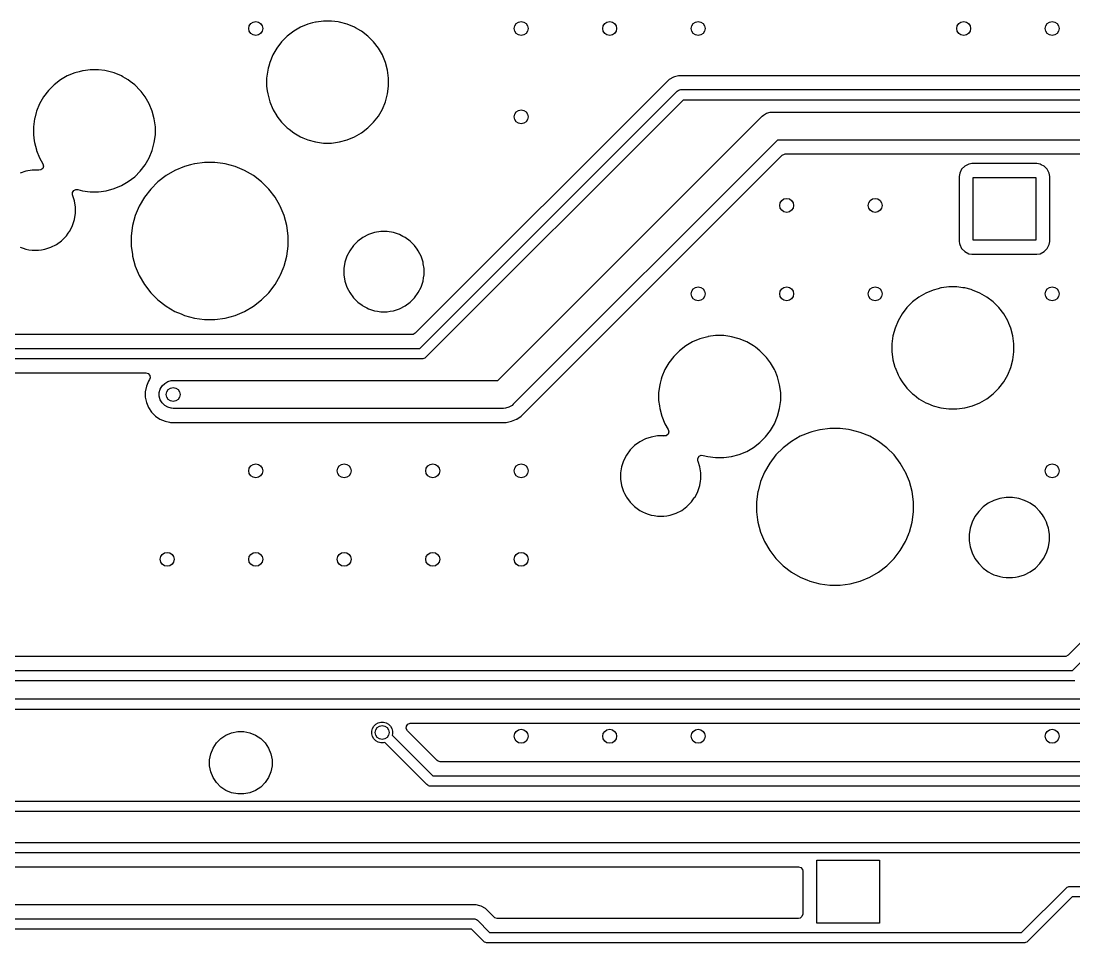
# Model space of a CAD drawing. Extents: x 2.6 to 14.2, y -9.4 to -3.8.
# Drawn here: x 5.118 to 6.308, y -7.464 to -6.422 of the extents above; entities that cross this region are included whole.
import ezdxf

# ---------------------------------------------------------------- set-up
doc = ezdxf.new("R2010")
doc.units = 0
doc.header["$MEASUREMENT"] = 0
doc.layers.add('BLACK', color=7, linetype='CONTINUOUS')

msp = doc.modelspace()

# ---------------------------------------------------------------- linework, layer by layer
at = {"layer": 'BLACK', "linetype": 'CONTINUOUS'}
for p, q in [((5.4473, -6.4243), (5.4422, -6.4257)), ((5.4509, -6.4233), (5.4473, -6.4243)), ((5.4514, -6.4233), (5.4509, -6.4233)), ((5.4599, -6.4222), (5.4514, -6.4233)), ((5.4689, -6.4222), (5.4599, -6.4222)), ((5.4599, -6.4222), (5.4599, -6.4222)), ((5.4764, -6.4231), (5.4689, -6.4222)), ((5.4689, -6.4222), (5.4689, -6.4222)), ((5.4779, -6.4233), (5.4764, -6.4231)), ((5.4866, -6.4257), (5.4779, -6.4233)), ((5.4261, -6.4337), (5.4189, -6.4392)), ((5.4339, -6.4291), (5.4261, -6.4337)), ((5.4422, -6.4257), (5.4339, -6.4291)), ((5.4339, -6.4291), (5.4339, -6.4291)), ((5.495, -6.4291), (5.4866, -6.4257)), ((5.4961, -6.4298), (5.495, -6.4291)), ((5.495, -6.4291), (5.495, -6.4291)), ((5.502, -6.4332), (5.4961, -6.4298)), ((5.5028, -6.4337), (5.502, -6.4332)), ((5.51, -6.4392), (5.5028, -6.4337)), ((5.4125, -6.4455), (5.407, -6.4527)), ((5.4189, -6.4392), (5.4125, -6.4455)), ((5.5163, -6.4455), (5.51, -6.4392)), ((5.51, -6.4392), (5.51, -6.4392)), ((5.5218, -6.4527), (5.5163, -6.4455)), ((5.5163, -6.4455), (5.5163, -6.4455)), ((5.4025, -6.4605), (5.399, -6.4689)), ((5.407, -6.4527), (5.4025, -6.4605)), ((5.4025, -6.4605), (5.4025, -6.4605)), ((5.5264, -6.4605), (5.5218, -6.4527)), ((5.5218, -6.4527), (5.5218, -6.4527)), ((5.5218, -6.4527), (5.5218, -6.4527)), ((5.5268, -6.4616), (5.5264, -6.4605)), ((5.5264, -6.4605), (5.5264, -6.4605)), ((5.5264, -6.4605), (5.5264, -6.4605)), ((5.399, -6.4689), (5.3979, -6.4731)), ((5.5298, -6.4689), (5.5268, -6.4616)), ((5.5322, -6.4776), (5.5298, -6.4689)), ((5.1703, -6.4842), (5.1625, -6.4887)), ((5.1787, -6.4807), (5.1703, -6.4842)), ((5.1703, -6.4842), (5.1703, -6.4842)), ((5.1837, -6.4794), (5.1787, -6.4807)), ((5.1874, -6.4784), (5.1837, -6.4794)), ((5.1881, -6.4783), (5.1874, -6.4784)), ((5.1963, -6.4772), (5.1881, -6.4783)), ((5.2054, -6.4772), (5.1963, -6.4772)), ((5.1963, -6.4772), (5.1963, -6.4772)), ((5.2127, -6.4782), (5.2054, -6.4772)), ((5.2054, -6.4772), (5.2054, -6.4772)), ((5.2143, -6.4784), (5.2127, -6.4782)), ((5.2203, -6.48), (5.2143, -6.4784)), ((5.2231, -6.4807), (5.2203, -6.48)), ((5.2314, -6.4842), (5.2231, -6.4807)), ((5.2329, -6.4851), (5.2314, -6.4842)), ((5.2314, -6.4842), (5.2314, -6.4842)), ((5.3967, -6.4776), (5.3955, -6.4866)), ((5.3973, -6.4755), (5.3967, -6.4776)), ((5.3967, -6.4776), (5.3967, -6.4776)), ((5.3979, -6.4731), (5.3973, -6.4755)), ((5.5333, -6.4866), (5.5322, -6.4776)), ((5.8608, -6.4839), (5.8565, -6.4851)), ((6.8428, -6.4839), (5.8608, -6.4839)), ((5.1553, -6.4942), (5.1489, -6.5006)), ((5.1625, -6.4887), (5.1553, -6.4942)), ((5.2355, -6.4866), (5.2329, -6.4851)), ((5.2389, -6.4885), (5.2355, -6.4866)), ((5.2392, -6.4887), (5.2389, -6.4885)), ((5.2413, -6.4903), (5.2392, -6.4887)), ((5.2464, -6.4942), (5.2413, -6.4903)), ((5.2528, -6.5006), (5.2464, -6.4942)), ((5.2464, -6.4942), (5.2464, -6.4942)), ((5.2464, -6.4942), (5.2464, -6.4942)), ((5.3955, -6.4866), (5.3955, -6.4956)), ((5.3955, -6.4956), (5.3962, -6.501)), ((5.5322, -6.5046), (5.5333, -6.4956)), ((5.5333, -6.4956), (5.5333, -6.4866)), ((5.8503, -6.4883), (5.5635, -6.7751)), ((5.8553, -6.4854), (5.8503, -6.4883)), ((5.8503, -6.4883), (5.8503, -6.4883)), ((5.8565, -6.4851), (5.8553, -6.4854)), ((5.8553, -6.4854), (5.8553, -6.4854)), ((5.8565, -6.4851), (5.8565, -6.4851)), ((5.1434, -6.5078), (5.1389, -6.5156)), ((5.1489, -6.5006), (5.1434, -6.5078)), ((5.2538, -6.5019), (5.2528, -6.5006)), ((5.2528, -6.5006), (5.2528, -6.5006)), ((5.2528, -6.5006), (5.2528, -6.5006)), ((5.2583, -6.5078), (5.2538, -6.5019)), ((5.2628, -6.5156), (5.2583, -6.5078)), ((5.2583, -6.5078), (5.2583, -6.5078)), ((5.2583, -6.5078), (5.2583, -6.5078)), ((5.3962, -6.501), (5.3967, -6.5046)), ((5.3967, -6.5046), (5.3987, -6.5121)), ((5.5298, -6.5133), (5.5322, -6.5046)), ((5.5686, -6.7923), (5.8595, -6.5014)), ((5.8595, -6.5014), (5.8604, -6.5007)), ((5.8604, -6.5007), (5.8621, -6.4999)), ((5.8621, -6.4999), (5.8625, -6.4998)), ((5.8625, -6.4998), (5.8636, -6.4997)), ((5.8636, -6.4997), (8.0053, -6.4997)), ((5.1389, -6.5156), (5.1355, -6.5239)), ((5.1389, -6.5156), (5.1389, -6.5156)), ((5.2663, -6.5239), (5.2628, -6.5156)), ((5.3987, -6.5121), (5.399, -6.5133)), ((5.399, -6.5133), (5.4025, -6.5216)), ((5.5264, -6.5216), (5.5298, -6.5133)), ((5.8661, -6.5115), (5.5752, -6.8024)), ((8.0077, -6.5115), (5.8661, -6.5115)), ((5.1334, -6.5318), (5.1331, -6.5327)), ((5.135, -6.5256), (5.1334, -6.5318)), ((5.1355, -6.5239), (5.135, -6.5256)), ((5.2686, -6.5327), (5.2663, -6.5239)), ((5.4025, -6.5216), (5.4025, -6.5216)), ((5.4025, -6.5216), (5.4029, -6.5224)), ((5.4029, -6.5224), (5.407, -6.5294)), ((5.407, -6.5294), (5.407, -6.5295)), ((5.407, -6.5295), (5.4125, -6.5366)), ((5.5163, -6.5366), (5.5218, -6.5295)), ((5.5218, -6.5295), (5.5264, -6.5216)), ((5.6567, -6.8284), (5.9554, -6.5297)), ((5.9554, -6.5297), (5.9569, -6.5284)), ((5.9569, -6.5284), (5.9605, -6.5263)), ((5.9605, -6.5263), (5.9645, -6.5252)), ((5.9645, -6.5252), (5.9665, -6.5251)), ((5.9665, -6.5251), (8.5727, -6.5251)), ((5.1331, -6.5327), (5.1319, -6.5416)), ((5.1319, -6.5416), (5.1319, -6.5507)), ((5.1331, -6.5327), (5.1331, -6.5327)), ((5.2698, -6.5416), (5.2686, -6.5327)), ((5.2698, -6.5507), (5.2698, -6.5416)), ((5.4125, -6.5366), (5.4125, -6.5366)), ((5.4125, -6.5366), (5.4189, -6.543)), ((5.4189, -6.543), (5.4189, -6.543)), ((5.4189, -6.543), (5.4189, -6.543)), ((5.4189, -6.543), (5.4209, -6.5445)), ((5.5028, -6.5485), (5.51, -6.543)), ((5.51, -6.543), (5.5163, -6.5366)), ((5.51, -6.543), (5.51, -6.543)), ((5.51, -6.543), (5.51, -6.543)), ((5.5163, -6.5366), (5.5163, -6.5366)), ((5.5163, -6.5366), (5.5163, -6.5366)), ((5.1319, -6.5507), (5.1329, -6.5577)), ((5.2686, -6.5596), (5.2698, -6.5507)), ((5.4209, -6.5445), (5.4261, -6.5485)), ((5.4261, -6.5485), (5.4261, -6.5485)), ((5.4261, -6.5485), (5.4261, -6.5485)), ((5.4261, -6.5485), (5.4339, -6.553)), ((5.4339, -6.553), (5.4339, -6.553)), ((5.4339, -6.553), (5.4339, -6.553)), ((5.4339, -6.553), (5.4365, -6.5541)), ((5.4365, -6.5541), (5.4422, -6.5565)), ((5.4866, -6.5565), (5.495, -6.553)), ((5.495, -6.553), (5.5028, -6.5485)), ((5.1329, -6.5577), (5.1331, -6.5596)), ((5.1331, -6.5596), (5.1353, -6.5677)), ((5.2663, -6.5683), (5.2686, -6.5596)), ((5.4422, -6.5565), (5.4509, -6.5588)), ((5.4509, -6.5588), (5.4599, -6.56)), ((5.4599, -6.56), (5.4599, -6.56)), ((5.4599, -6.56), (5.4689, -6.56)), ((5.4689, -6.56), (5.4779, -6.5588)), ((5.4689, -6.56), (5.4689, -6.56)), ((5.4779, -6.5588), (5.4866, -6.5565)), ((5.973, -6.5566), (5.6743, -6.8553)), ((8.5792, -6.5566), (5.973, -6.5566)), ((5.1353, -6.5677), (5.1355, -6.5683)), ((5.1355, -6.5683), (5.1389, -6.5767)), ((5.1389, -6.5767), (5.1389, -6.5767)), ((5.1389, -6.5767), (5.1428, -6.5834)), ((5.2583, -6.5845), (5.2628, -6.5767)), ((5.2628, -6.5767), (5.2663, -6.5683)), ((5.9541, -6.5978), (5.9781, -6.5738)), ((5.9781, -6.5738), (5.9806, -6.5725)), ((5.9806, -6.5725), (5.9816, -6.5724)), ((5.9816, -6.5724), (6.4453, -6.5724)), ((5.1307, -6.5907), (5.1236, -6.5918)), ((5.1378, -6.5907), (5.1307, -6.5907)), ((5.1307, -6.5907), (5.1307, -6.5907)), ((5.138, -6.5907), (5.1378, -6.5907)), ((5.1378, -6.5907), (5.1378, -6.5907)), ((5.1404, -6.5904), (5.138, -6.5906)), ((5.138, -6.5906), (5.138, -6.5907)), ((5.1425, -6.5887), (5.1404, -6.5904)), ((5.1434, -6.5861), (5.1425, -6.5887)), ((5.1428, -6.5834), (5.1434, -6.5861)), ((5.2528, -6.5917), (5.2583, -6.5845)), ((5.2919, -6.591), (5.2819, -6.5968)), ((5.3027, -6.5866), (5.2919, -6.591)), ((5.2919, -6.591), (5.2919, -6.591)), ((5.3095, -6.5848), (5.3027, -6.5866)), ((5.3027, -6.5866), (5.3027, -6.5866)), ((5.3139, -6.5836), (5.3095, -6.5848)), ((5.3144, -6.5835), (5.3139, -6.5836)), ((5.3254, -6.5821), (5.3144, -6.5835)), ((5.337, -6.5821), (5.3254, -6.5821)), ((5.3254, -6.5821), (5.3254, -6.5821)), ((5.3462, -6.5833), (5.337, -6.5821)), ((5.337, -6.5821), (5.337, -6.5821)), ((5.3485, -6.5836), (5.3462, -6.5833)), ((5.3598, -6.5866), (5.3485, -6.5836)), ((5.3705, -6.591), (5.3598, -6.5866)), ((5.3598, -6.5866), (5.3598, -6.5866)), ((5.3598, -6.5866), (5.3598, -6.5866)), ((5.3805, -6.5968), (5.3705, -6.591)), ((5.3705, -6.591), (5.3705, -6.591)), ((6.1809, -6.5897), (6.1787, -6.5941)), ((6.1845, -6.5861), (6.1809, -6.5897)), ((6.1809, -6.5897), (6.1809, -6.5897)), ((6.1889, -6.5839), (6.1845, -6.5861)), ((6.1845, -6.5861), (6.1845, -6.5861)), ((6.1845, -6.5861), (6.1845, -6.5861)), ((6.1894, -6.5838), (6.1889, -6.5839)), ((6.1926, -6.5833), (6.1894, -6.5838)), ((6.266, -6.5833), (6.1926, -6.5833)), ((6.2697, -6.5839), (6.266, -6.5833)), ((6.2709, -6.5845), (6.2697, -6.5839)), ((6.2741, -6.5861), (6.2709, -6.5845)), ((6.2776, -6.5897), (6.2741, -6.5861)), ((6.2741, -6.5861), (6.2741, -6.5861)), ((6.2741, -6.5861), (6.2741, -6.5861)), ((6.2799, -6.5941), (6.2776, -6.5897)), ((6.2776, -6.5897), (6.2776, -6.5897)), ((6.2776, -6.5897), (6.2776, -6.5897)), ((6.8595, -6.5807), (6.3012, -7.1389)), ((6.3063, -7.1561), (6.8819, -6.5806)), ((5.1236, -6.5918), (5.1169, -6.594)), ((5.2392, -6.6036), (5.2464, -6.5981)), ((5.2464, -6.5981), (5.2528, -6.5917)), ((5.2464, -6.5981), (5.2464, -6.5981)), ((5.2464, -6.5981), (5.2464, -6.5981)), ((5.2528, -6.5917), (5.2528, -6.5917)), ((5.2528, -6.5917), (5.2528, -6.5917)), ((5.2819, -6.5968), (5.2727, -6.6039)), ((5.3898, -6.6039), (5.3805, -6.5968)), ((5.6833, -6.8686), (5.9541, -6.5978)), ((6.1787, -6.5941), (6.1781, -6.5978)), ((6.1781, -6.5978), (6.1781, -6.6712)), ((6.1939, -6.6699), (6.1939, -6.599)), ((6.1939, -6.599), (6.2647, -6.599)), ((6.2647, -6.599), (6.2647, -6.6699)), ((6.2805, -6.5978), (6.2799, -6.5941)), ((6.2805, -6.6712), (6.2805, -6.5978)), ((5.1762, -6.616), (5.1776, -6.6136)), ((5.1776, -6.6136), (5.1801, -6.6124)), ((5.1801, -6.6124), (5.1822, -6.6125)), ((5.1822, -6.6125), (5.1874, -6.6139)), ((5.1874, -6.6139), (5.1963, -6.6151)), ((5.1963, -6.6151), (5.1963, -6.6151)), ((5.1963, -6.6151), (5.2054, -6.6151)), ((5.2054, -6.6151), (5.2143, -6.6139)), ((5.2054, -6.6151), (5.2054, -6.6151)), ((5.2143, -6.6139), (5.2231, -6.6115)), ((5.2231, -6.6115), (5.2314, -6.6081)), ((5.2314, -6.6081), (5.2392, -6.6036)), ((5.2645, -6.6121), (5.2574, -6.6213)), ((5.2727, -6.6039), (5.2645, -6.6121)), ((5.2645, -6.6121), (5.2645, -6.6121)), ((5.2727, -6.6039), (5.2727, -6.6039)), ((5.398, -6.6121), (5.3898, -6.6039)), ((5.3898, -6.6039), (5.3898, -6.6039)), ((5.405, -6.6213), (5.398, -6.6121)), ((5.398, -6.6121), (5.398, -6.6121)), ((5.1763, -6.6187), (5.1762, -6.616)), ((5.1784, -6.6253), (5.1763, -6.6187)), ((5.1795, -6.6324), (5.1784, -6.6253)), ((5.2574, -6.6213), (5.2516, -6.6314)), ((5.4105, -6.6308), (5.405, -6.6213)), ((5.1795, -6.6395), (5.1795, -6.6324)), ((5.2516, -6.6314), (5.2471, -6.6421)), ((5.2516, -6.6314), (5.2516, -6.6314)), ((5.4108, -6.6314), (5.4105, -6.6308)), ((5.4153, -6.6421), (5.4108, -6.6314)), ((5.1762, -6.6533), (5.1784, -6.6466)), ((5.1784, -6.6466), (5.1792, -6.6417)), ((5.1792, -6.6417), (5.1795, -6.6395)), ((5.2471, -6.6421), (5.2441, -6.6534)), ((5.2471, -6.6421), (5.2471, -6.6421)), ((5.4183, -6.6534), (5.4153, -6.6421)), ((5.1692, -6.6649), (5.1714, -6.6618)), ((5.1714, -6.6618), (5.1725, -6.6604)), ((5.1725, -6.6604), (5.173, -6.6597)), ((5.173, -6.6597), (5.1762, -6.6533)), ((5.2441, -6.6534), (5.2426, -6.6649)), ((5.2441, -6.6534), (5.2441, -6.6534)), ((5.4198, -6.6649), (5.4183, -6.6534)), ((5.5176, -6.6612), (5.5108, -6.6634)), ((5.5246, -6.6601), (5.5176, -6.6612)), ((5.5317, -6.6601), (5.5246, -6.6601)), ((5.5246, -6.6601), (5.5246, -6.6601)), ((5.5388, -6.6612), (5.5317, -6.6601)), ((5.5317, -6.6601), (5.5317, -6.6601)), ((5.5456, -6.6634), (5.5388, -6.6612)), ((5.1516, -6.6779), (5.158, -6.6747)), ((5.158, -6.6747), (5.1638, -6.6705)), ((5.1638, -6.6705), (5.1688, -6.6655)), ((5.1688, -6.6655), (5.1692, -6.6649)), ((5.1688, -6.6655), (5.1688, -6.6655)), ((5.1688, -6.6655), (5.1688, -6.6655)), ((5.2426, -6.6649), (5.2426, -6.6765)), ((5.4198, -6.6765), (5.4198, -6.6649)), ((5.4987, -6.6709), (5.4936, -6.6759)), ((5.5044, -6.6667), (5.4987, -6.6709)), ((5.4987, -6.6709), (5.4987, -6.6709)), ((5.5108, -6.6634), (5.5044, -6.6667)), ((5.5108, -6.6634), (5.5108, -6.6634)), ((5.5495, -6.6655), (5.5456, -6.6634)), ((5.5456, -6.6634), (5.5456, -6.6634)), ((5.5519, -6.6667), (5.5495, -6.6655)), ((5.5577, -6.6709), (5.5519, -6.6667)), ((5.5519, -6.6667), (5.5519, -6.6667)), ((5.5519, -6.6667), (5.5519, -6.6667)), ((5.5627, -6.6759), (5.5577, -6.6709)), ((5.5577, -6.6709), (5.5577, -6.6709)), ((6.1781, -6.6712), (6.1785, -6.6735)), ((6.1785, -6.6735), (6.1787, -6.6748)), ((6.2647, -6.6699), (6.1939, -6.6699)), ((6.2799, -6.6748), (6.2805, -6.6714)), ((6.2805, -6.6714), (6.2805, -6.6712)), ((5.1169, -6.6779), (5.1203, -6.679)), ((5.1203, -6.679), (5.1236, -6.6801)), ((5.1236, -6.6801), (5.1269, -6.6806)), ((5.1269, -6.6806), (5.1307, -6.6812)), ((5.1307, -6.6812), (5.1307, -6.6812)), ((5.1307, -6.6812), (5.1378, -6.6812)), ((5.1378, -6.6812), (5.1412, -6.6807)), ((5.1412, -6.6807), (5.1449, -6.6801)), ((5.1449, -6.6801), (5.1516, -6.6779)), ((5.2426, -6.6765), (5.2439, -6.6861)), ((5.2439, -6.6861), (5.2441, -6.688)), ((5.4183, -6.688), (5.4198, -6.6765)), ((5.4894, -6.6817), (5.4862, -6.688)), ((5.4936, -6.6759), (5.4894, -6.6817)), ((5.4936, -6.6759), (5.4936, -6.6759)), ((5.5656, -6.6798), (5.5627, -6.6759)), ((5.5627, -6.6759), (5.5627, -6.6759)), ((5.5669, -6.6817), (5.5656, -6.6798)), ((5.5687, -6.6851), (5.5669, -6.6817)), ((5.5702, -6.688), (5.5687, -6.6851)), ((6.1787, -6.6748), (6.1809, -6.6793)), ((6.1809, -6.6793), (6.1809, -6.6793)), ((6.1809, -6.6793), (6.1809, -6.6793)), ((6.1809, -6.6793), (6.1845, -6.6828)), ((6.1845, -6.6828), (6.1845, -6.6828)), ((6.1845, -6.6828), (6.1845, -6.6828)), ((6.1845, -6.6828), (6.1889, -6.6851)), ((6.1889, -6.6851), (6.1889, -6.6851)), ((6.1889, -6.6851), (6.1926, -6.6857)), ((6.1926, -6.6857), (6.1926, -6.6857)), ((6.1926, -6.6857), (6.266, -6.6857)), ((6.266, -6.6857), (6.2697, -6.6851)), ((6.2697, -6.6851), (6.2741, -6.6828)), ((6.2741, -6.6828), (6.2776, -6.6793)), ((6.2776, -6.6793), (6.2799, -6.6748)), ((6.2799, -6.6748), (6.2799, -6.6748)), ((6.2799, -6.6748), (6.2799, -6.6748)), ((5.2441, -6.688), (5.2471, -6.6992)), ((5.4153, -6.6992), (5.4183, -6.688)), ((5.484, -6.6948), (5.4829, -6.7018)), ((5.4862, -6.688), (5.484, -6.6948)), ((5.4862, -6.688), (5.4862, -6.688)), ((5.5724, -6.6948), (5.5702, -6.688)), ((5.5702, -6.688), (5.5702, -6.688)), ((5.5726, -6.6965), (5.5724, -6.6948)), ((5.5735, -6.7018), (5.5726, -6.6965)), ((5.2471, -6.6992), (5.2471, -6.6992)), ((5.2471, -6.6992), (5.2516, -6.7099)), ((5.2516, -6.7099), (5.2516, -6.7099)), ((5.2516, -6.7099), (5.2574, -6.72)), ((5.405, -6.72), (5.4108, -6.7099)), ((5.4108, -6.7099), (5.4113, -6.709)), ((5.4113, -6.709), (5.4142, -6.7018)), ((5.4142, -6.7018), (5.4151, -6.6998)), ((5.4151, -6.6998), (5.4153, -6.6992)), ((5.4151, -6.6998), (5.4151, -6.6998)), ((5.4153, -6.6992), (5.4153, -6.6992)), ((5.4153, -6.6992), (5.4153, -6.6992)), ((5.4829, -6.7018), (5.4829, -6.709)), ((5.4829, -6.709), (5.484, -6.716)), ((5.5729, -6.7124), (5.5735, -6.709)), ((5.5735, -6.709), (5.5735, -6.7018)), ((5.2574, -6.72), (5.2645, -6.7292)), ((5.398, -6.7292), (5.405, -6.72)), ((5.484, -6.716), (5.4862, -6.7228)), ((5.5702, -6.7228), (5.5724, -6.716)), ((5.5724, -6.716), (5.5729, -6.7124)), ((5.2645, -6.7292), (5.2645, -6.7292)), ((5.2645, -6.7292), (5.2727, -6.7374)), ((5.3898, -6.7374), (5.398, -6.7292)), ((5.4862, -6.7228), (5.4862, -6.7228)), ((5.4862, -6.7228), (5.488, -6.7263)), ((5.488, -6.7263), (5.4894, -6.729)), ((5.4894, -6.729), (5.4894, -6.7291)), ((5.4894, -6.7291), (5.4936, -6.7349)), ((5.5627, -6.7349), (5.5669, -6.7291)), ((5.5669, -6.7291), (5.5702, -6.7228)), ((6.1326, -6.7341), (6.1255, -6.7396)), ((6.1405, -6.7296), (6.1326, -6.7341)), ((6.1488, -6.7262), (6.1405, -6.7296)), ((6.1405, -6.7296), (6.1405, -6.7296)), ((6.1542, -6.7247), (6.1488, -6.7262)), ((6.1575, -6.7238), (6.1542, -6.7247)), ((6.158, -6.7238), (6.1575, -6.7238)), ((6.1665, -6.7227), (6.158, -6.7238)), ((6.1755, -6.7227), (6.1665, -6.7227)), ((6.1665, -6.7227), (6.1665, -6.7227)), ((6.1821, -6.7235), (6.1755, -6.7227)), ((6.1755, -6.7227), (6.1755, -6.7227)), ((6.1845, -6.7238), (6.1821, -6.7235)), ((6.1915, -6.7257), (6.1845, -6.7238)), ((6.1932, -6.7262), (6.1915, -6.7257)), ((6.2016, -6.7296), (6.1932, -6.7262)), ((6.2094, -6.7341), (6.2016, -6.7296)), ((6.2016, -6.7296), (6.2016, -6.7296)), ((6.2165, -6.7396), (6.2094, -6.7341)), ((5.2727, -6.7374), (5.2727, -6.7374)), ((5.2727, -6.7374), (5.2819, -6.7445)), ((5.2819, -6.7445), (5.2919, -6.7503)), ((5.3705, -6.7503), (5.3805, -6.7445)), ((5.3805, -6.7445), (5.3898, -6.7374)), ((5.4936, -6.7349), (5.4936, -6.7349)), ((5.4936, -6.7349), (5.4987, -6.74)), ((5.4987, -6.74), (5.4987, -6.74)), ((5.4987, -6.74), (5.5034, -6.7434)), ((5.5034, -6.7434), (5.5044, -6.7441)), ((5.5044, -6.7441), (5.5086, -6.7463)), ((5.5456, -6.7474), (5.5519, -6.7441)), ((5.5519, -6.7441), (5.5577, -6.74)), ((5.5577, -6.74), (5.5627, -6.7349)), ((6.1191, -6.746), (6.1136, -6.7532)), ((6.1255, -6.7396), (6.1191, -6.746)), ((6.2229, -6.746), (6.2165, -6.7396)), ((6.2165, -6.7396), (6.2165, -6.7396)), ((6.2284, -6.7532), (6.2229, -6.746)), ((6.2229, -6.746), (6.2229, -6.746)), ((5.2919, -6.7503), (5.2919, -6.7503)), ((5.2919, -6.7503), (5.2919, -6.7503)), ((5.2919, -6.7503), (5.2989, -6.7532)), ((5.2989, -6.7532), (5.3018, -6.7544)), ((5.3018, -6.7544), (5.3027, -6.7548)), ((5.3027, -6.7548), (5.3139, -6.7578)), ((5.3139, -6.7578), (5.3254, -6.7593)), ((5.337, -6.7593), (5.3485, -6.7578)), ((5.3485, -6.7578), (5.3598, -6.7548)), ((5.3598, -6.7548), (5.3705, -6.7503)), ((5.5086, -6.7463), (5.5108, -6.7474)), ((5.5108, -6.7474), (5.5108, -6.7474)), ((5.5108, -6.7474), (5.5142, -6.7485)), ((5.5142, -6.7485), (5.5176, -6.7496)), ((5.5176, -6.7496), (5.5208, -6.7501)), ((5.5208, -6.7501), (5.5246, -6.7507)), ((5.5246, -6.7507), (5.5246, -6.7507)), ((5.5246, -6.7507), (5.5317, -6.7507)), ((5.5317, -6.7507), (5.5352, -6.7502)), ((5.5352, -6.7502), (5.5388, -6.7496)), ((5.5388, -6.7496), (5.5456, -6.7474)), ((6.1136, -6.7532), (6.1091, -6.761)), ((6.233, -6.761), (6.2284, -6.7532)), ((6.2284, -6.7532), (6.2284, -6.7532)), ((6.2284, -6.7532), (6.2284, -6.7532)), ((5.3254, -6.7593), (5.3254, -6.7593)), ((5.3254, -6.7593), (5.337, -6.7593)), ((5.337, -6.7593), (5.337, -6.7593)), ((6.1056, -6.7694), (6.1033, -6.7781)), ((6.1091, -6.761), (6.1056, -6.7694)), ((6.1091, -6.761), (6.1091, -6.761)), ((6.2341, -6.7639), (6.233, -6.761)), ((6.233, -6.761), (6.233, -6.761)), ((6.233, -6.761), (6.233, -6.761)), ((6.2364, -6.7694), (6.2341, -6.7639)), ((6.2387, -6.7781), (6.2364, -6.7694)), ((5.5601, -6.7765), (4.7306, -6.7765)), ((5.5611, -6.7764), (5.5601, -6.7765)), ((5.5635, -6.7751), (5.5611, -6.7764)), ((5.8852, -6.7812), (5.8769, -6.7847)), ((5.891, -6.7797), (5.8852, -6.7812)), ((5.894, -6.7789), (5.891, -6.7797)), ((5.8944, -6.7788), (5.894, -6.7789)), ((5.9029, -6.7777), (5.8944, -6.7788)), ((5.912, -6.7777), (5.9029, -6.7777)), ((5.9029, -6.7777), (5.9029, -6.7777)), ((5.9191, -6.7787), (5.912, -6.7777)), ((5.912, -6.7777), (5.912, -6.7777)), ((5.9209, -6.7789), (5.9191, -6.7787)), ((5.9281, -6.7808), (5.9209, -6.7789)), ((5.9296, -6.7812), (5.9281, -6.7808)), ((5.938, -6.7847), (5.9296, -6.7812)), ((6.1033, -6.7781), (6.1021, -6.7871)), ((6.1033, -6.7781), (6.1033, -6.7781)), ((6.2399, -6.7871), (6.2387, -6.7781)), ((4.7334, -6.7923), (5.5686, -6.7923)), ((5.8691, -6.7892), (5.8619, -6.7947)), ((5.8769, -6.7847), (5.8691, -6.7892)), ((5.8769, -6.7847), (5.8769, -6.7847)), ((5.938, -6.7847), (5.938, -6.7847)), ((5.9421, -6.7871), (5.938, -6.7847)), ((5.9458, -6.7892), (5.9421, -6.7871)), ((5.9478, -6.7908), (5.9458, -6.7892)), ((5.953, -6.7947), (5.9478, -6.7908)), ((6.1021, -6.7871), (6.1021, -6.7961)), ((6.2399, -6.7961), (6.2399, -6.7871)), ((5.5711, -6.8041), (4.7359, -6.8041)), ((5.5722, -6.804), (5.5711, -6.8041)), ((5.5731, -6.8036), (5.5722, -6.804)), ((5.5743, -6.8031), (5.5731, -6.8036)), ((5.5752, -6.8024), (5.5743, -6.8031)), ((5.8555, -6.8011), (5.85, -6.8083)), ((5.8619, -6.7947), (5.8555, -6.8011)), ((5.9594, -6.8011), (5.953, -6.7947)), ((5.953, -6.7947), (5.953, -6.7947)), ((5.953, -6.7947), (5.953, -6.7947)), ((5.9603, -6.8024), (5.9594, -6.8011)), ((5.9594, -6.8011), (5.9594, -6.8011)), ((5.9594, -6.8011), (5.9594, -6.8011)), ((5.9649, -6.8083), (5.9603, -6.8024)), ((6.1021, -6.7961), (6.1024, -6.7986)), ((6.1024, -6.7986), (6.1033, -6.805)), ((6.1033, -6.805), (6.1055, -6.8132)), ((6.2364, -6.8138), (6.2387, -6.805)), ((6.2387, -6.805), (6.2399, -6.7961)), ((5.8455, -6.8161), (5.842, -6.8244)), ((5.85, -6.8083), (5.8455, -6.8161)), ((5.8455, -6.8161), (5.8455, -6.8161)), ((5.9694, -6.8161), (5.9649, -6.8083)), ((5.9649, -6.8083), (5.9649, -6.8083)), ((5.9649, -6.8083), (5.9649, -6.8083)), ((5.97, -6.8176), (5.9694, -6.8161)), ((5.9694, -6.8161), (5.9694, -6.8161)), ((5.9694, -6.8161), (5.9694, -6.8161)), ((6.1055, -6.8132), (6.1056, -6.8138)), ((6.1056, -6.8138), (6.1091, -6.8221)), ((6.233, -6.8221), (6.2364, -6.8138)), ((4.7444, -6.8199), (5.2591, -6.8199)), ((5.2591, -6.8199), (5.2617, -6.8206)), ((5.2619, -6.8292), (5.2596, -6.835)), ((5.2617, -6.8206), (5.2635, -6.8227)), ((5.2631, -6.8274), (5.2619, -6.8292)), ((5.2619, -6.8292), (5.2619, -6.8292)), ((5.2639, -6.8254), (5.2631, -6.8274)), ((5.2635, -6.8227), (5.2639, -6.8254)), ((5.2838, -6.8296), (5.2878, -6.8285)), ((5.2878, -6.8285), (5.2899, -6.8284)), ((5.2899, -6.8284), (5.6567, -6.8284)), ((5.8414, -6.8269), (5.8401, -6.8316)), ((5.842, -6.8244), (5.8414, -6.8269)), ((5.9728, -6.8244), (5.97, -6.8176)), ((5.9752, -6.8332), (5.9728, -6.8244)), ((6.1091, -6.8221), (6.1091, -6.8221)), ((6.1091, -6.8221), (6.1112, -6.8258)), ((6.1112, -6.8258), (6.113, -6.8289)), ((6.113, -6.8289), (6.1136, -6.8299)), ((6.2284, -6.8299), (6.233, -6.8221)), ((5.2596, -6.835), (5.2583, -6.8411)), ((5.2583, -6.8411), (5.2583, -6.8473)), ((5.2596, -6.835), (5.2596, -6.835)), ((5.2742, -6.8421), (5.2753, -6.8381)), ((5.2753, -6.8381), (5.2774, -6.8346)), ((5.2774, -6.8346), (5.2803, -6.8317)), ((5.2803, -6.8317), (5.2838, -6.8296)), ((5.8397, -6.8332), (5.8385, -6.8421)), ((5.8401, -6.8316), (5.8397, -6.8332)), ((5.8397, -6.8332), (5.8397, -6.8332)), ((5.9764, -6.8421), (5.9752, -6.8332)), ((6.1136, -6.8299), (6.1191, -6.8371)), ((6.1191, -6.8371), (6.1191, -6.8371)), ((6.1191, -6.8371), (6.1255, -6.8435)), ((6.2165, -6.8435), (6.2229, -6.8371)), ((6.2229, -6.8371), (6.2284, -6.8299)), ((6.2229, -6.8371), (6.2229, -6.8371)), ((6.2229, -6.8371), (6.2229, -6.8371)), ((5.2583, -6.8473), (5.2596, -6.8534)), ((5.2741, -6.8442), (5.2742, -6.8421)), ((5.2742, -6.8462), (5.2741, -6.8442)), ((5.2741, -6.8442), (5.2741, -6.8442)), ((5.2753, -6.8502), (5.2742, -6.8462)), ((5.2774, -6.8537), (5.2753, -6.8502)), ((5.8385, -6.8421), (5.8385, -6.8512)), ((5.8385, -6.8512), (5.8393, -6.8572)), ((5.9752, -6.8601), (5.9764, -6.8512)), ((5.9764, -6.8512), (5.9764, -6.8421)), ((6.1255, -6.8435), (6.1255, -6.8435)), ((6.1255, -6.8435), (6.1255, -6.8435)), ((6.1255, -6.8435), (6.1272, -6.8448)), ((6.1272, -6.8448), (6.1326, -6.849)), ((6.1326, -6.849), (6.1326, -6.849)), ((6.1326, -6.849), (6.1326, -6.849)), ((6.1326, -6.849), (6.1405, -6.8535)), ((6.2016, -6.8535), (6.2094, -6.849)), ((6.2094, -6.849), (6.2165, -6.8435)), ((6.2165, -6.8435), (6.2165, -6.8435)), ((6.2165, -6.8435), (6.2165, -6.8435)), ((5.2596, -6.8534), (5.2596, -6.8534)), ((5.2596, -6.8534), (5.2619, -6.8591)), ((5.2619, -6.8591), (5.2619, -6.8591)), ((5.2619, -6.8591), (5.2654, -6.8643)), ((5.2654, -6.8643), (5.2654, -6.8643)), ((5.2654, -6.8643), (5.2698, -6.8686)), ((5.2803, -6.8567), (5.2774, -6.8537)), ((5.2838, -6.8587), (5.2803, -6.8567)), ((5.2878, -6.8598), (5.2838, -6.8587)), ((5.2879, -6.8598), (5.2878, -6.8598)), ((5.2899, -6.8599), (5.2879, -6.8598)), ((5.6632, -6.8599), (5.2899, -6.8599)), ((5.6653, -6.8598), (5.6632, -6.8599)), ((5.6692, -6.8587), (5.6653, -6.8598)), ((5.6728, -6.8567), (5.6692, -6.8587)), ((5.6743, -6.8553), (5.6728, -6.8567)), ((5.8393, -6.8572), (5.8397, -6.8601)), ((5.8397, -6.8601), (5.842, -6.8686)), ((5.9728, -6.8688), (5.9752, -6.8601)), ((6.1405, -6.8535), (6.1405, -6.8535)), ((6.1405, -6.8535), (6.1405, -6.8535)), ((6.1405, -6.8535), (6.1428, -6.8545)), ((6.1428, -6.8545), (6.1488, -6.857)), ((6.1488, -6.857), (6.1575, -6.8593)), ((6.1575, -6.8593), (6.1665, -6.8605)), ((6.1665, -6.8605), (6.1665, -6.8605)), ((6.1665, -6.8605), (6.1755, -6.8605)), ((6.1755, -6.8605), (6.1845, -6.8593)), ((6.1755, -6.8605), (6.1755, -6.8605)), ((6.1845, -6.8593), (6.1932, -6.857)), ((6.1932, -6.857), (6.2016, -6.8535)), ((5.2698, -6.8686), (5.2698, -6.8686)), ((5.2698, -6.8686), (5.2749, -6.8721)), ((5.2749, -6.8721), (5.2749, -6.8721)), ((5.2749, -6.8721), (5.2807, -6.8745)), ((5.2807, -6.8745), (5.2807, -6.8745)), ((5.2807, -6.8745), (5.2856, -6.8754)), ((5.2856, -6.8754), (5.2868, -6.8757)), ((5.2868, -6.8757), (5.2868, -6.8757)), ((5.2868, -6.8757), (5.2868, -6.8757)), ((5.2868, -6.8757), (5.2932, -6.8757)), ((5.2932, -6.8757), (5.2932, -6.8757)), ((5.2932, -6.8757), (5.6663, -6.8757)), ((5.6663, -6.8757), (5.6724, -6.8745)), ((5.6663, -6.8757), (5.6663, -6.8757)), ((5.6724, -6.8745), (5.678, -6.8721)), ((5.678, -6.8721), (5.6781, -6.8721)), ((5.6781, -6.8721), (5.6833, -6.8686)), ((5.6781, -6.8721), (5.6781, -6.8721)), ((5.6781, -6.8721), (5.6781, -6.8721)), ((5.842, -6.8686), (5.842, -6.8688)), ((5.842, -6.8688), (5.8455, -6.8772)), ((5.9694, -6.8772), (5.9728, -6.8688)), ((5.8455, -6.8772), (5.8455, -6.8772)), ((5.8455, -6.8772), (5.8494, -6.8839)), ((5.85, -6.8865), (5.8491, -6.8891)), ((5.8494, -6.8839), (5.85, -6.8865)), ((5.9594, -6.8922), (5.9649, -6.885)), ((5.9649, -6.885), (5.9694, -6.8772)), ((6.0093, -6.8871), (5.9985, -6.8915)), ((6.0117, -6.8864), (6.0093, -6.8871)), ((6.0093, -6.8871), (6.0093, -6.8871)), ((6.0205, -6.8841), (6.0117, -6.8864)), ((6.021, -6.884), (6.0205, -6.8841)), ((6.032, -6.8826), (6.021, -6.884)), ((6.0436, -6.8826), (6.032, -6.8826)), ((6.032, -6.8826), (6.032, -6.8826)), ((6.0532, -6.8838), (6.0436, -6.8826)), ((6.0436, -6.8826), (6.0436, -6.8826)), ((6.0551, -6.8841), (6.0532, -6.8838)), ((6.0663, -6.8871), (6.0551, -6.8841)), ((6.0771, -6.8915), (6.0663, -6.8871)), ((6.0663, -6.8871), (6.0663, -6.8871)), ((6.0663, -6.8871), (6.0663, -6.8871)), ((5.8171, -6.8977), (5.8113, -6.9019)), ((5.8235, -6.8945), (5.8171, -6.8977)), ((5.8302, -6.8923), (5.8235, -6.8945)), ((5.8235, -6.8945), (5.8235, -6.8945)), ((5.8373, -6.8911), (5.8302, -6.8923)), ((5.8444, -6.8911), (5.8373, -6.8911)), ((5.8373, -6.8911), (5.8373, -6.8911)), ((5.8446, -6.8912), (5.8444, -6.8911)), ((5.8444, -6.8911), (5.8444, -6.8911)), ((5.8469, -6.8908), (5.8446, -6.8911)), ((5.8446, -6.8911), (5.8446, -6.8912)), ((5.8491, -6.8891), (5.8469, -6.8908)), ((5.9458, -6.9041), (5.953, -6.8986)), ((5.953, -6.8986), (5.9594, -6.8922)), ((5.953, -6.8986), (5.953, -6.8986)), ((5.953, -6.8986), (5.953, -6.8986)), ((5.9594, -6.8922), (5.9594, -6.8922)), ((5.9594, -6.8922), (5.9594, -6.8922)), ((5.9885, -6.8973), (5.9793, -6.9044)), ((5.9985, -6.8915), (5.9885, -6.8973)), ((5.9985, -6.8915), (5.9985, -6.8915)), ((6.0871, -6.8973), (6.0771, -6.8915)), ((6.0771, -6.8915), (6.0771, -6.8915)), ((6.0963, -6.9044), (6.0871, -6.8973)), ((5.8063, -6.9069), (5.8021, -6.9127)), ((5.8113, -6.9019), (5.8063, -6.9069)), ((5.8063, -6.9069), (5.8063, -6.9069)), ((5.8113, -6.9019), (5.8113, -6.9019)), ((5.9209, -6.9144), (5.9296, -6.912)), ((5.9296, -6.912), (5.938, -6.9086)), ((5.938, -6.9086), (5.9458, -6.9041)), ((5.971, -6.9126), (5.964, -6.9218)), ((5.9793, -6.9044), (5.971, -6.9126)), ((5.971, -6.9126), (5.971, -6.9126)), ((5.9793, -6.9044), (5.9793, -6.9044)), ((6.1046, -6.9126), (6.0963, -6.9044)), ((6.0963, -6.9044), (6.0963, -6.9044)), ((6.1116, -6.9218), (6.1046, -6.9126)), ((6.1046, -6.9126), (6.1046, -6.9126)), ((5.7989, -6.9191), (5.7967, -6.9258)), ((5.8021, -6.9127), (5.7989, -6.9191)), ((5.7989, -6.9191), (5.7989, -6.9191)), ((5.8828, -6.9165), (5.8842, -6.9141)), ((5.8829, -6.9192), (5.8828, -6.9165)), ((5.8831, -6.9199), (5.8829, -6.9192)), ((5.885, -6.9258), (5.8831, -6.9199)), ((5.8842, -6.9141), (5.8867, -6.9129)), ((5.8867, -6.9129), (5.8888, -6.913)), ((5.8888, -6.913), (5.894, -6.9144)), ((5.894, -6.9144), (5.9029, -6.9156)), ((5.9029, -6.9156), (5.9029, -6.9156)), ((5.9029, -6.9156), (5.912, -6.9156)), ((5.912, -6.9156), (5.9209, -6.9144)), ((5.912, -6.9156), (5.912, -6.9156)), ((5.964, -6.9218), (5.9582, -6.9319)), ((6.1172, -6.9315), (6.1116, -6.9218)), ((5.7967, -6.9258), (5.7955, -6.9329)), ((5.7955, -6.9329), (5.7955, -6.94)), ((5.8861, -6.9329), (5.885, -6.9258)), ((5.8861, -6.94), (5.8861, -6.9329)), ((5.9582, -6.9319), (5.9537, -6.9426)), ((5.9582, -6.9319), (5.9582, -6.9319)), ((6.1174, -6.9319), (6.1172, -6.9315)), ((6.1219, -6.9426), (6.1174, -6.9319)), ((5.7955, -6.94), (5.7967, -6.947)), ((5.7967, -6.947), (5.7989, -6.9538)), ((5.8828, -6.9538), (5.885, -6.947)), ((5.885, -6.947), (5.8858, -6.9423)), ((5.8858, -6.9423), (5.8861, -6.94)), ((5.9537, -6.9426), (5.9508, -6.9535)), ((5.9537, -6.9426), (5.9537, -6.9426)), ((6.1249, -6.9538), (6.1219, -6.9426)), ((5.7989, -6.9538), (5.7989, -6.9538)), ((5.7989, -6.9538), (5.8, -6.9561)), ((5.8, -6.9561), (5.8017, -6.9594)), ((5.8017, -6.9594), (5.8021, -6.9602)), ((5.8021, -6.9602), (5.8063, -6.9659)), ((5.8792, -6.9606), (5.8796, -6.9602)), ((5.8796, -6.9602), (5.8828, -6.9538)), ((5.9507, -6.9538), (5.9492, -6.9654)), ((5.9508, -6.9535), (5.9507, -6.9538)), ((5.9507, -6.9538), (5.9507, -6.9538)), ((6.1264, -6.9654), (6.1249, -6.9538)), ((5.8063, -6.9659), (5.8063, -6.9659)), ((5.8063, -6.9659), (5.8113, -6.971)), ((5.8113, -6.971), (5.8113, -6.971)), ((5.8113, -6.971), (5.8159, -6.9743)), ((5.8646, -6.9752), (5.8703, -6.971)), ((5.8703, -6.971), (5.8754, -6.9659)), ((5.8754, -6.9659), (5.8758, -6.9654)), ((5.8754, -6.9659), (5.8754, -6.9659)), ((5.8754, -6.9659), (5.8754, -6.9659)), ((5.8758, -6.9654), (5.878, -6.9623)), ((5.878, -6.9623), (5.8792, -6.9606)), ((5.9492, -6.9654), (5.9492, -6.977)), ((6.1264, -6.977), (6.1264, -6.9654)), ((6.2053, -6.9713), (6.2002, -6.9764)), ((6.211, -6.9672), (6.2053, -6.9713)), ((6.2053, -6.9713), (6.2053, -6.9713)), ((6.2174, -6.9639), (6.211, -6.9672)), ((6.2242, -6.9617), (6.2174, -6.9639)), ((6.2174, -6.9639), (6.2174, -6.9639)), ((6.2312, -6.9606), (6.2242, -6.9617)), ((6.2383, -6.9606), (6.2312, -6.9606)), ((6.2312, -6.9606), (6.2312, -6.9606)), ((6.2454, -6.9617), (6.2383, -6.9606)), ((6.2383, -6.9606), (6.2383, -6.9606)), ((6.2521, -6.9639), (6.2454, -6.9617)), ((6.2559, -6.9659), (6.2521, -6.9639)), ((6.2521, -6.9639), (6.2521, -6.9639)), ((6.2585, -6.9672), (6.2559, -6.9659)), ((6.2643, -6.9713), (6.2585, -6.9672)), ((6.2585, -6.9672), (6.2585, -6.9672)), ((6.2585, -6.9672), (6.2585, -6.9672)), ((6.2693, -6.9764), (6.2643, -6.9713)), ((6.2643, -6.9713), (6.2643, -6.9713)), ((5.8159, -6.9743), (5.8171, -6.9752)), ((5.8171, -6.9752), (5.8201, -6.9767)), ((5.8201, -6.9767), (5.8235, -6.9784)), ((5.8235, -6.9784), (5.8235, -6.9784)), ((5.8235, -6.9784), (5.8266, -6.9794)), ((5.8266, -6.9794), (5.8302, -6.9806)), ((5.8302, -6.9806), (5.8335, -6.9811)), ((5.8335, -6.9811), (5.8373, -6.9817)), ((5.8373, -6.9817), (5.8373, -6.9817)), ((5.8373, -6.9817), (5.8444, -6.9817)), ((5.8444, -6.9817), (5.8478, -6.9812)), ((5.8478, -6.9812), (5.8514, -6.9806)), ((5.8514, -6.9806), (5.8582, -6.9784)), ((5.8582, -6.9784), (5.8646, -6.9752)), ((5.9492, -6.977), (5.9504, -6.986)), ((6.1249, -6.9885), (6.1264, -6.977)), ((6.196, -6.9822), (6.1928, -6.9885)), ((6.2002, -6.9764), (6.196, -6.9822)), ((6.2002, -6.9764), (6.2002, -6.9764)), ((6.2721, -6.9803), (6.2693, -6.9764)), ((6.2693, -6.9764), (6.2693, -6.9764)), ((6.2735, -6.9822), (6.2721, -6.9803)), ((6.2752, -6.9854), (6.2735, -6.9822)), ((5.9504, -6.986), (5.9507, -6.9885)), ((5.9507, -6.9885), (5.9537, -6.9997)), ((6.1219, -6.9997), (6.1249, -6.9885)), ((6.1906, -6.9953), (6.1895, -7.0023)), ((6.1928, -6.9885), (6.1906, -6.9953)), ((6.1928, -6.9885), (6.1928, -6.9885)), ((6.2767, -6.9885), (6.2752, -6.9854)), ((6.2776, -6.9913), (6.2767, -6.9885)), ((6.2767, -6.9885), (6.2767, -6.9885)), ((6.2789, -6.9953), (6.2776, -6.9913)), ((6.2793, -6.9975), (6.2789, -6.9953)), ((5.9537, -6.9997), (5.9537, -6.9997)), ((5.9537, -6.9997), (5.9582, -7.0104)), ((6.1177, -7.0098), (6.1208, -7.0023)), ((6.1208, -7.0023), (6.1216, -7.0003)), ((6.1216, -7.0003), (6.1217, -7.0002)), ((6.1216, -7.0003), (6.1216, -7.0003)), ((6.1217, -7.0002), (6.1219, -6.9997)), ((6.1895, -7.0023), (6.1895, -7.0095)), ((6.2801, -7.0023), (6.2793, -6.9975)), ((6.2801, -7.0095), (6.2801, -7.0023)), ((5.9582, -7.0104), (5.9582, -7.0104)), ((5.9582, -7.0104), (5.964, -7.0205)), ((6.1116, -7.0205), (6.1174, -7.0104)), ((6.1174, -7.0104), (6.1177, -7.0098)), ((6.1895, -7.0095), (6.1906, -7.0165)), ((6.1906, -7.0165), (6.1928, -7.0233)), ((6.2767, -7.0233), (6.2789, -7.0165)), ((6.2789, -7.0165), (6.2797, -7.0115)), ((6.2797, -7.0115), (6.2801, -7.0095)), ((5.964, -7.0205), (5.971, -7.0297)), ((5.971, -7.0297), (5.971, -7.0297)), ((5.971, -7.0297), (5.9793, -7.0379)), ((6.0963, -7.0379), (6.1046, -7.0297)), ((6.1046, -7.0297), (6.1116, -7.0205)), ((6.1928, -7.0233), (6.1928, -7.0233)), ((6.1928, -7.0233), (6.1944, -7.0264)), ((6.1944, -7.0264), (6.1959, -7.0294)), ((6.1959, -7.0294), (6.196, -7.0296)), ((6.196, -7.0296), (6.2002, -7.0354)), ((6.2693, -7.0354), (6.2735, -7.0296)), ((6.2735, -7.0296), (6.2767, -7.0233)), ((5.9793, -7.0379), (5.9793, -7.0379)), ((5.9793, -7.0379), (5.9885, -7.045)), ((6.0871, -7.045), (6.0963, -7.0379)), ((6.2002, -7.0354), (6.2002, -7.0354)), ((6.2002, -7.0354), (6.2053, -7.0404)), ((6.2053, -7.0404), (6.2053, -7.0404)), ((6.2053, -7.0404), (6.2095, -7.0435)), ((6.2095, -7.0435), (6.211, -7.0446)), ((6.2585, -7.0446), (6.2643, -7.0404)), ((6.2643, -7.0404), (6.2693, -7.0354)), ((5.9885, -7.045), (5.9985, -7.0508)), ((5.9985, -7.0508), (5.9985, -7.0508)), ((5.9985, -7.0508), (5.9985, -7.0508)), ((5.9985, -7.0508), (6.0068, -7.0542)), ((6.0068, -7.0542), (6.0085, -7.0549)), ((6.0085, -7.0549), (6.0093, -7.0552)), ((6.0093, -7.0552), (6.0205, -7.0583)), ((6.0551, -7.0583), (6.0663, -7.0552)), ((6.0663, -7.0552), (6.0771, -7.0508)), ((6.0771, -7.0508), (6.0871, -7.045)), ((6.211, -7.0446), (6.2152, -7.0468)), ((6.2152, -7.0468), (6.2174, -7.0479)), ((6.2174, -7.0479), (6.2174, -7.0479)), ((6.2174, -7.0479), (6.2203, -7.0488)), ((6.2203, -7.0488), (6.2242, -7.0501)), ((6.2242, -7.0501), (6.2274, -7.0506)), ((6.2274, -7.0506), (6.2312, -7.0512)), ((6.2312, -7.0512), (6.2312, -7.0512)), ((6.2312, -7.0512), (6.2383, -7.0512)), ((6.2383, -7.0512), (6.2417, -7.0507)), ((6.2417, -7.0507), (6.2454, -7.0501)), ((6.2454, -7.0501), (6.2521, -7.0479)), ((6.2521, -7.0479), (6.2585, -7.0446)), ((6.0205, -7.0583), (6.032, -7.0598)), ((6.032, -7.0598), (6.032, -7.0598)), ((6.032, -7.0598), (6.0436, -7.0598)), ((6.0436, -7.0598), (6.0551, -7.0583)), ((6.0436, -7.0598), (6.0436, -7.0598)), ((6.2978, -7.1404), (5.0724, -7.1404)), ((6.2988, -7.1403), (6.2978, -7.1404)), ((6.3012, -7.1389), (6.2988, -7.1403)), ((5.0638, -7.1561), (6.3063, -7.1561)), ((6.3088, -7.1679), (5.0638, -7.1679)), ((4.7103, -7.1883), (6.3355, -7.1883)), ((6.338, -7.2001), (4.7103, -7.2001)), ((5.5143, -7.2247), (5.5151, -7.2218)), ((5.5151, -7.2218), (5.5167, -7.2191)), ((5.5167, -7.2191), (5.5189, -7.2169)), ((5.5189, -7.2169), (5.5215, -7.2154)), ((5.5215, -7.2154), (5.5245, -7.2146)), ((5.5245, -7.2146), (5.5276, -7.2146)), ((5.5276, -7.2146), (5.5306, -7.2154)), ((5.5306, -7.2154), (5.5332, -7.2169)), ((5.5332, -7.2169), (5.5354, -7.2191)), ((5.5354, -7.2191), (5.537, -7.2218)), ((5.537, -7.2218), (5.5378, -7.2247)), ((5.5533, -7.2218), (5.5535, -7.219)), ((5.5546, -7.2242), (5.5533, -7.2218)), ((5.5535, -7.219), (5.5551, -7.2168)), ((5.5551, -7.2168), (5.5577, -7.2158)), ((5.5577, -7.2158), (5.558, -7.2158)), ((5.558, -7.2158), (6.3408, -7.2158)), ((5.3389, -7.238), (5.3438, -7.2331)), ((5.3438, -7.2331), (5.3496, -7.2292)), ((5.3496, -7.2292), (5.356, -7.2266)), ((5.356, -7.2266), (5.3628, -7.2252)), ((5.3628, -7.2252), (5.3698, -7.2252)), ((5.3698, -7.2252), (5.3766, -7.2266)), ((5.3766, -7.2266), (5.383, -7.2292)), ((5.383, -7.2292), (5.3888, -7.2331)), ((5.3888, -7.2331), (5.3937, -7.238)), ((5.5143, -7.2278), (5.5143, -7.2247)), ((5.5151, -7.2308), (5.5143, -7.2278)), ((5.5167, -7.2335), (5.5151, -7.2308)), ((5.5189, -7.2356), (5.5167, -7.2335)), ((5.5378, -7.2278), (5.5374, -7.2292)), ((5.5374, -7.2292), (5.5832, -7.2751)), ((5.5378, -7.2247), (5.5378, -7.2278)), ((5.5884, -7.2579), (5.5546, -7.2242)), ((5.3324, -7.2502), (5.3351, -7.2438)), ((5.3351, -7.2438), (5.3389, -7.238)), ((5.3937, -7.238), (5.3976, -7.2438)), ((5.3976, -7.2438), (5.4002, -7.2502)), ((5.5215, -7.2372), (5.5189, -7.2356)), ((5.5245, -7.238), (5.5215, -7.2372)), ((5.5276, -7.238), (5.5245, -7.238)), ((5.529, -7.2376), (5.5276, -7.238)), ((5.5766, -7.2852), (5.529, -7.2376)), ((5.331, -7.257), (5.3324, -7.2502)), ((5.331, -7.2639), (5.331, -7.257)), ((5.4002, -7.2502), (5.4016, -7.257)), ((5.4016, -7.257), (5.4016, -7.2639)), ((5.3324, -7.2708), (5.331, -7.2639)), ((5.4016, -7.2639), (5.4002, -7.2708)), ((5.5892, -7.2586), (5.5884, -7.2579)), ((5.5918, -7.2594), (5.5892, -7.2586)), ((6.7061, -7.2594), (5.5918, -7.2594)), ((5.3351, -7.2772), (5.3324, -7.2708)), ((5.3389, -7.2829), (5.3351, -7.2772)), ((5.3976, -7.2772), (5.3937, -7.2829)), ((5.4002, -7.2708), (5.3976, -7.2772)), ((5.5832, -7.2751), (6.979, -7.2751)), ((5.3438, -7.2879), (5.3389, -7.2829)), ((5.3496, -7.2917), (5.3438, -7.2879)), ((5.356, -7.2944), (5.3496, -7.2917)), ((5.383, -7.2917), (5.3766, -7.2944)), ((5.3888, -7.2879), (5.383, -7.2917)), ((5.3937, -7.2829), (5.3888, -7.2879)), ((5.5775, -7.2859), (5.5766, -7.2852)), ((5.5786, -7.2864), (5.5775, -7.2859)), ((5.5797, -7.2868), (5.5786, -7.2864)), ((5.5808, -7.2869), (5.5797, -7.2868)), ((6.9815, -7.2869), (5.5808, -7.2869)), ((4.7438, -7.3038), (6.9861, -7.3038)), ((5.3628, -7.2957), (5.356, -7.2944)), ((5.3698, -7.2957), (5.3628, -7.2957)), ((5.3766, -7.2944), (5.3698, -7.2957)), ((6.9885, -7.3156), (4.7405, -7.3156)), ((4.5283, -7.3504), (7.2837, -7.3504)), ((7.2861, -7.3623), (4.5259, -7.3623)), ((6.0171, -7.4416), (6.0171, -7.3707)), ((6.0171, -7.3707), (6.088, -7.3707)), ((6.088, -7.3707), (6.088, -7.4416)), ((4.5288, -7.378), (5.9964, -7.378)), ((5.9964, -7.378), (5.9991, -7.3788)), ((5.9991, -7.3788), (6.0009, -7.3809)), ((6.0009, -7.3809), (6.0013, -7.3829)), ((6.0013, -7.3829), (6.0013, -7.4316)), ((6.3014, -7.4006), (6.3021, -7.4003)), ((6.3021, -7.4003), (6.3032, -7.4002)), ((6.3032, -7.4002), (6.3177, -7.4002)), ((6.2487, -7.4523), (6.2991, -7.402)), ((6.3057, -7.412), (6.2554, -7.4624)), ((6.2991, -7.402), (6.3, -7.4012)), ((6.3, -7.4012), (6.3014, -7.4006)), ((6.3177, -7.412), (6.3057, -7.412)), ((5.6324, -7.421), (4.8996, -7.421)), ((5.6365, -7.4221), (5.6324, -7.421)), ((5.6379, -7.4225), (5.6365, -7.4221)), ((5.6429, -7.4253), (5.6379, -7.4225)), ((5.6379, -7.4225), (5.6379, -7.4225)), ((5.648, -7.4304), (5.6429, -7.4253)), ((5.6526, -7.4351), (5.648, -7.4304)), ((5.6535, -7.4357), (5.6526, -7.4351)), ((5.6561, -7.4365), (5.6535, -7.4357)), ((5.9985, -7.4361), (5.9964, -7.4365)), ((6.0005, -7.4343), (5.9985, -7.4361)), ((6.0013, -7.4316), (6.0005, -7.4343)), ((4.9025, -7.4367), (5.6296, -7.4367)), ((5.6296, -7.4367), (5.6307, -7.4369)), ((5.6307, -7.4369), (5.6316, -7.4372)), ((5.6316, -7.4372), (5.6328, -7.4377)), ((5.6328, -7.4377), (5.6337, -7.4385)), ((5.6337, -7.4385), (5.6475, -7.4523)), ((5.9964, -7.4365), (5.6561, -7.4365)), ((6.088, -7.4416), (6.0171, -7.4416)), ((5.6271, -7.4486), (4.9049, -7.4486)), ((5.6409, -7.4624), (5.6271, -7.4486)), ((5.6475, -7.4523), (6.2487, -7.4523)), ((5.6418, -7.4631), (5.6409, -7.4624)), ((5.6431, -7.4636), (5.6418, -7.4631)), ((5.6439, -7.464), (5.6431, -7.4636)), ((5.6451, -7.4641), (5.6439, -7.464)), ((6.2512, -7.4641), (5.6451, -7.4641)), ((6.2523, -7.464), (6.2512, -7.4641)), ((6.2532, -7.4636), (6.2523, -7.464)), ((6.2545, -7.4631), (6.2532, -7.4636)), ((6.2554, -7.4624), (6.2545, -7.4631))]:
    msp.add_line(p, q, dxfattribs=at)
at = {"layer": 'BLACK'}
for centre in [(5.3832, -6.4305), (5.6832, -6.4305), (5.7832, -6.4305), (5.8832, -6.4305), (6.1832, -6.4305), (6.2832, -6.4305), (5.6832, -6.5305), (5.9832, -6.6305), (6.0832, -6.6305), (5.8832, -6.7305), (5.9832, -6.7305), (6.0832, -6.7305), (6.2832, -6.7305), (5.2899, -6.8442), (5.3832, -6.9305), (5.4832, -6.9305), (5.5832, -6.9305), (5.6832, -6.9305), (6.2832, -6.9305), (5.2832, -7.0305), (5.3832, -7.0305), (5.4832, -7.0305), (5.5832, -7.0305), (5.6832, -7.0305), (5.526, -7.2263), (5.6832, -7.2305), (5.7832, -7.2305), (5.8832, -7.2305), (6.2832, -7.2305)]:
    msp.add_circle(centre, 0.00787, dxfattribs=at)

doc.saveas('drawing.dxf')
